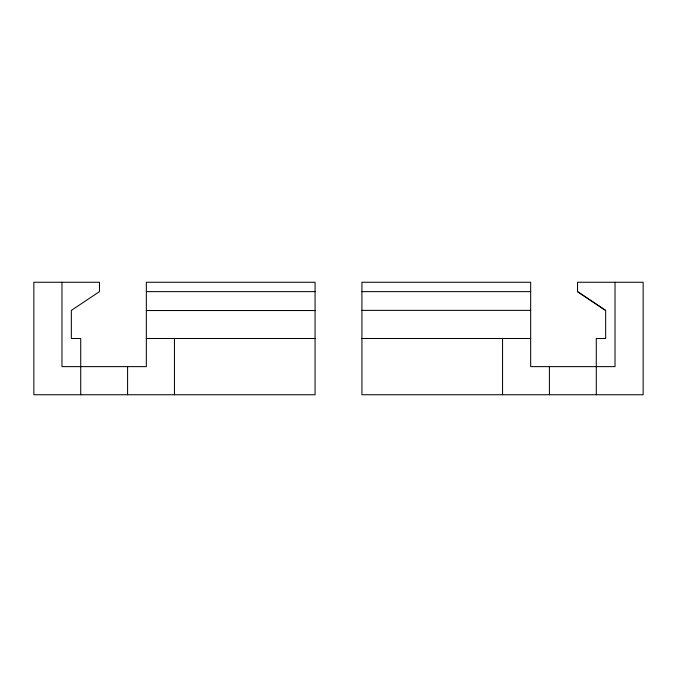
<?xml version="1.0" encoding="UTF-8"?>
<svg xmlns="http://www.w3.org/2000/svg" width="677" height="677" viewBox="0 0 677 677"><rect width="100%" height="100%" fill="white"/><g stroke="black" fill="none" stroke-linecap="round" stroke-linejoin="round"><path stroke-width="1.02" d="M146.334 291.635L315.067 291.635M361.933 291.635L530.666 291.635M361.933 310.379L530.666 310.379M146.334 310.54L315.067 310.54M146.334 338.5L315.067 338.5M361.933 338.5L530.666 338.5M615.029 282.258L615.029 366.621L530.666 366.621L530.666 282.258L361.933 282.258L361.933 394.742L643.15 394.742L643.15 282.258L577.532 282.258L577.532 291.635L605.653 310.379L605.653 338.5L596.285 338.5L596.285 394.742M577.532 291.635L605.653 310.54M549.411 366.621L549.411 394.742M502.546 338.5L502.546 394.742M174.454 338.5L174.454 394.742M127.589 366.621L127.589 394.742M80.715 394.742L80.715 338.5L71.347 338.5L71.347 310.379L99.468 291.635L99.468 282.258L33.85 282.258L33.85 394.742L315.067 394.742L315.067 282.258L146.334 282.258L146.334 366.621L61.971 366.621L61.971 282.258"/></g></svg>
